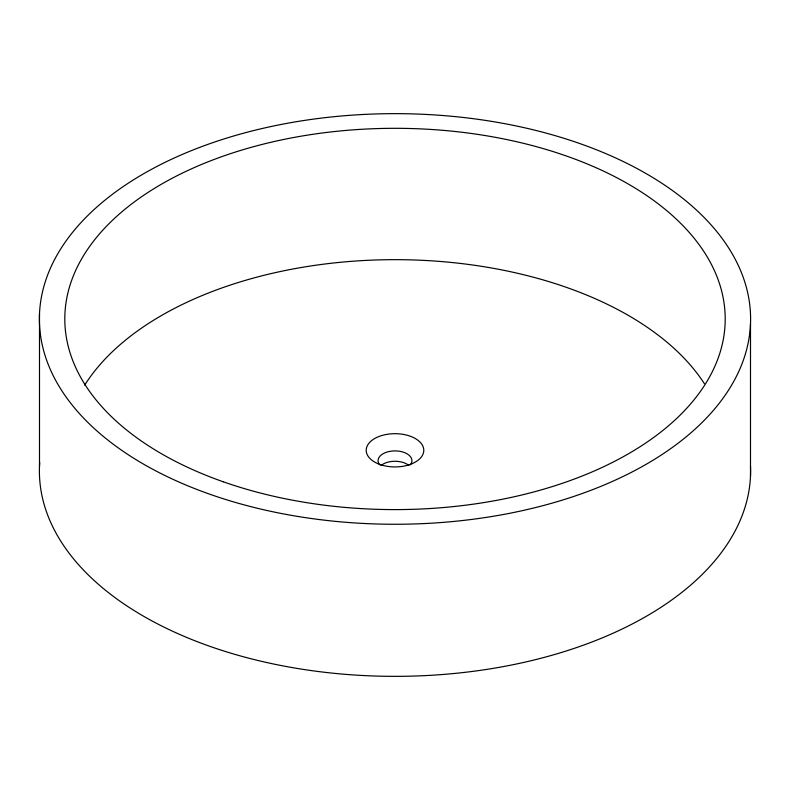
<?xml version="1.0" encoding="UTF-8"?>
<svg xmlns="http://www.w3.org/2000/svg" width="790" height="790" viewBox="0 0 790 790"><rect width="100%" height="100%" fill="white"/><g stroke="black" fill="none" stroke-linecap="round" stroke-linejoin="round"><path stroke-width="1.19" d="M750.5 323.841A355.599 205.301 0 0 1 209.923 494.264A355.599 205.301 0 0 1 224.577 138.764A355.599 205.301 0 0 1 750.5 323.841L750.5 475.926M39.5 314.074L39.5 466.159M750.5 466.159A355.599 205.301 0 0 1 391.83 676.339A355.599 205.301 0 0 1 39.707 462.496M381.126 465.438A16.936 9.776 0 0 1 408.874 465.438M84.658 385.184A330.2 190.647 0 0 1 393.608 259.663A330.2 190.647 0 0 1 704.384 383.683M379.654 464.806A16.936 9.776 0 0 1 395 450.902A16.936 9.776 0 0 1 410.346 464.806M223.136 481.742A330.2 190.647 0 0 0 725.111 323.495A330.2 190.647 0 0 0 236.753 151.631A330.2 190.647 0 0 0 223.136 481.742M380.602 464.698A28.786 16.62 0 0 0 423.786 450.31A28.786 16.62 0 0 0 380.602 435.912A28.786 16.62 0 0 0 380.602 464.698"/></g></svg>
